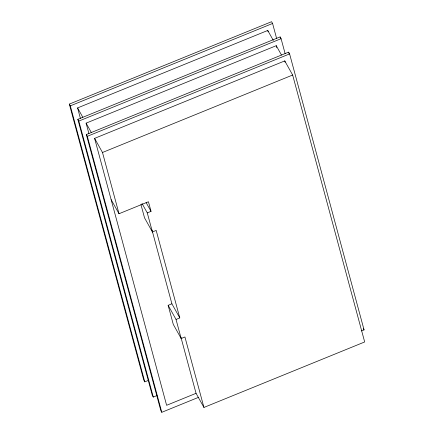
<?xml version="1.0" encoding="UTF-8"?>
<svg xmlns="http://www.w3.org/2000/svg" width="434" height="434" viewBox="0 0 434 434"><rect width="100%" height="100%" fill="white"/><g stroke="black" fill="none" stroke-linecap="round" stroke-linejoin="round"><path stroke-width="0.65" d="M148.531 380.32L144.777 381.855L143.79 380.086L69.326 104.1L271.592 21.7L272.579 23.463L276.637 38.507M144.777 381.855L70.313 105.863L272.579 23.463M80.415 118.395L77.588 107.925L267.745 30.461L273.306 40.405M157.043 395.548L153.283 397.077L152.296 395.309L77.832 119.323L280.104 36.923L281.086 38.691L285.149 53.729M153.283 397.077L78.82 121.086L281.086 38.691M88.921 133.618L86.095 123.147L276.257 45.684L281.487 55.047M198.739 397.251L161.79 412.3L160.808 410.537L86.344 134.545L288.61 52.145L289.597 53.914L364.061 329.9L361.555 330.92M161.79 412.3L87.332 136.309L289.597 53.914M196.049 393.318L166.623 405.307L94.607 138.37L284.764 60.906L292.652 75.028L364.674 341.959L203.942 407.439L196.049 393.318L180.913 337.213M203.942 407.439L184.933 336.979L181.173 338.515L176.03 319.44L179.79 317.91L156.186 230.432L152.426 231.962L147.283 212.893L151.037 211.358L148.444 201.75L119.019 213.734L102.495 152.491L292.652 75.028M181.173 338.515L173.285 324.393L168.137 305.324L171.897 303.795L151.992 230.02M363.399 328.722L364.061 329.9M146.106 202.537L151.037 211.358M142.021 203.481L147.283 212.893M152.426 231.962L144.533 217.841L140.936 204.495M77.588 107.925L82.823 117.288M86.095 123.147L91.33 132.511M94.607 138.37L102.495 152.491M69.326 104.1L70.313 105.863M77.832 119.323L78.82 121.086M86.344 134.545L87.332 136.309M171.897 303.795L179.79 317.91M111.131 199.618L119.019 213.734M168.137 305.324L176.03 319.44M288.61 52.145L288.963 53.458M280.104 36.923L280.456 38.23M284.764 60.906L285.116 62.214M276.257 45.684L276.784 47.648M267.745 30.461L268.098 31.769"/></g></svg>
